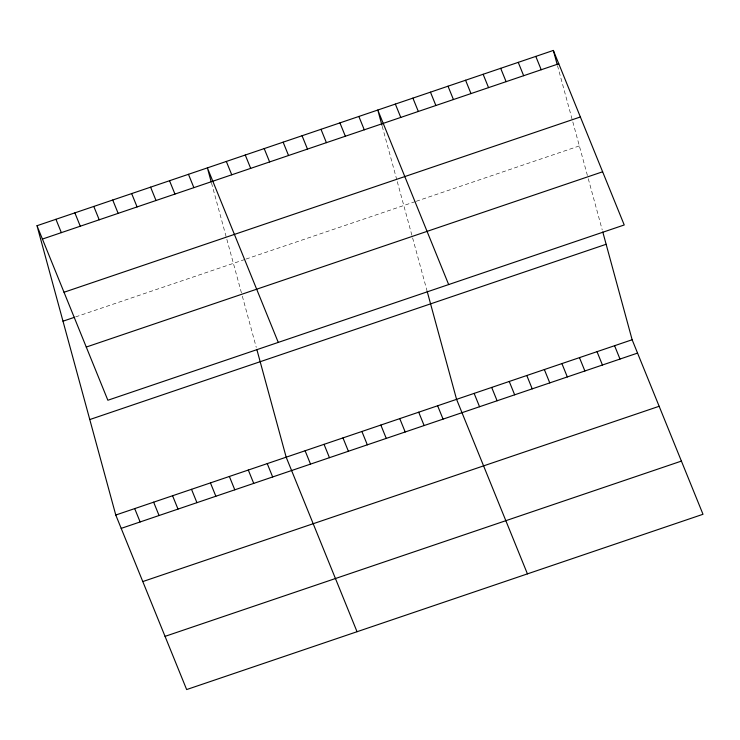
<?xml version="1.0" encoding="UTF-8"?>
<svg xmlns="http://www.w3.org/2000/svg" width="740" height="740" viewBox="0 0 740 740"><rect width="100%" height="100%" fill="white"/><g stroke="black" fill="none" stroke-linecap="round" stroke-linejoin="round"><path stroke-width="0.56" stroke-dasharray="3.7 2.78" d="M75.619 316.905L244.968 259.425M246.013 259.065L415.149 201.65M416.185 201.299L579.355 145.919M557.488 65.629L588.004 177.683M588.282 178.701L602.231 229.937M382.229 126.309L396.705 179.469M397.288 181.642L427.23 291.579M211.529 183.067L242.045 295.112M242.322 296.139L256.271 347.375"/><path stroke-width="1.11" d="M37 225.719L553.354 50.44L624.227 224.969L107.864 400.248L37 225.719L115.773 515.031L186.647 689.56L703 514.282L632.136 339.753L602.785 231.99M42.421 239.066L558.774 63.788M64.019 292.254L580.373 116.975M62.992 321.188L74.564 317.266M86.266 347.051L602.628 171.782M89.781 419.552L606.134 244.283M115.773 515.031L632.136 339.753M121.194 528.379L637.547 353.1M142.792 581.566L659.146 406.288M165.048 636.363L681.401 461.094M535.797 56.407L541.218 69.745M518.24 62.364L523.661 75.711M614.579 345.71L619.99 359.057M500.684 68.321L506.105 81.668M597.023 351.676L602.434 365.014M483.127 74.278L488.548 87.625M579.466 357.633L584.887 370.981M465.571 80.244L470.992 93.582M561.91 363.59L567.33 376.938M448.014 86.201L453.435 99.549M544.353 369.547L549.774 382.894M430.458 92.158L435.879 105.506M526.797 375.513L532.217 388.851M412.901 98.115L418.322 111.463M509.24 381.47L514.661 394.818M395.354 104.081L400.766 117.419M491.684 387.427L497.104 400.775M448.662 284.567L377.798 110.038L381.933 125.227M474.127 393.384L479.548 406.732M358.863 116.467L364.284 129.805M527.435 573.879L456.571 399.35L427.23 291.579M339.928 122.886L345.349 136.234M437.636 405.779L443.057 419.118M320.993 129.315L326.414 142.663M418.701 412.199L424.122 425.546M302.059 135.744L307.479 149.092M399.776 418.627L405.187 431.975M283.133 142.172L288.545 155.511M380.841 425.056L386.262 438.404M264.199 148.601L269.619 161.94M361.906 431.485L367.327 444.823M245.264 155.021L250.684 168.369M342.971 437.904L348.392 451.252M226.329 161.45L231.75 174.797M324.037 444.333L329.457 457.681M278.268 342.407L207.394 167.878L211.233 181.985M305.111 450.762L310.522 464.11M188.46 174.307L193.88 187.646M357.041 631.72L286.177 457.19L256.826 349.419M169.534 180.727L174.945 194.074M267.242 463.619L272.662 476.958M150.599 187.155L156.02 200.503M248.307 470.039L253.728 483.387M131.665 193.584L137.085 206.932M229.372 476.468L234.793 489.815M112.73 200.013L118.15 213.351M210.438 482.896L215.858 496.244M93.795 206.442L99.216 219.78M191.512 489.325L196.933 502.663M74.87 212.861L80.281 226.209M172.577 495.745L177.998 509.092M55.935 219.29L61.355 232.638M153.643 502.173L159.063 515.521M134.708 508.602L140.128 521.95M553.354 50.44L557.192 64.547"/></g></svg>
